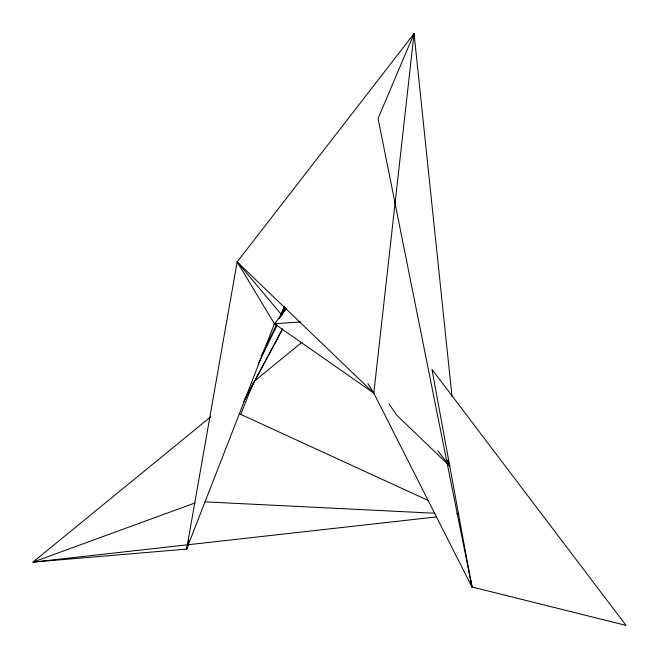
<?xml version="1.0" encoding="UTF-8"?>
<svg xmlns="http://www.w3.org/2000/svg" width="659" height="659" viewBox="0 0 659 659"><rect width="100%" height="100%" fill="white"/><g stroke="black" fill="none" stroke-linecap="round" stroke-linejoin="round"><path stroke-width="0.99" d="M471.292 580.818L471.935 586.955L431.966 369.369L626.05 625.399L471.935 586.955L373.81 393.159L414.058 33.601L237.158 261.903L186.621 549.095L32.95 562.119L210.691 416.867M188.54 544.318L186.621 549.095L188.919 540.182M186.621 549.095L274.424 323.767L286.558 308.717M240.716 414.371L253.377 382.838M274.861 329.335L276.78 324.558M279.078 318.824L284.523 306.616M452.033 396.71L414.058 33.601L378.068 118.496L471.935 586.955M413.185 35.454L414.058 33.601M258.583 363.241L276.994 325.291M281.492 316.032L285.528 307.704M261.088 356.173L276.475 324.813M280.091 317.432L285.067 307.283M284.647 306.699L280.998 314.046L237.158 261.903L274.424 323.767L373.81 393.159L367.977 383.571M243.501 402.122L282.785 328.75M244.843 399.148L282.233 329.492M255.19 380.498L302.184 342.095M195.031 502.957L32.95 562.119L436.101 516.953M274.424 323.767L300.833 321.938M205.056 501.853L434.998 513.254M239.308 413.728L428.745 500.716M456.745 513.575L458.606 514.432M237.158 261.903L373.81 393.159M437.733 450.715L449.726 466.078L447.642 460.27L449.726 466.078L396.586 415.03L389.074 403.992"/></g></svg>
